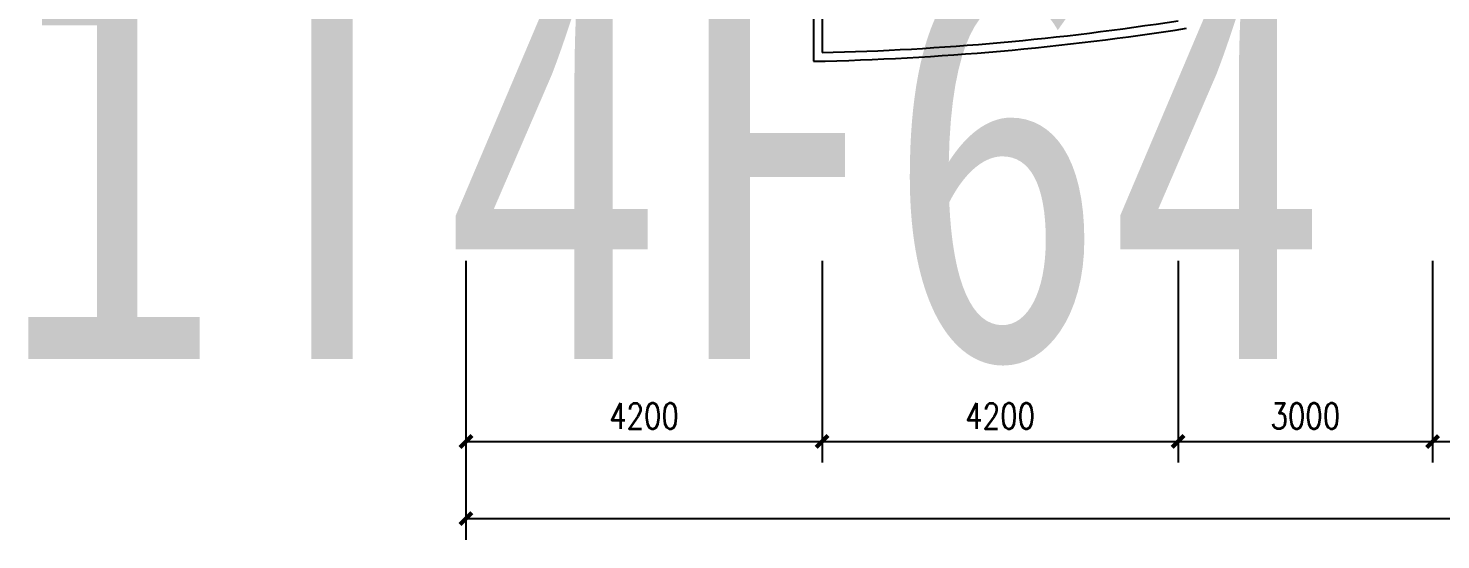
# Model space of a CAD drawing. Header units: millimetres. Extents: x 921 to 48431, y 453 to 41754.
# Drawn here: x 921 to 17580, y 453 to 6489 of the extents above; entities that cross this region are included whole.
import ezdxf

# ---------------------------------------------------------------- set-up
doc = ezdxf.new("R2010")
doc.units = ezdxf.units.MM
for name, color, linetype in [('3', 7, 'Continuous'), ('PUB_TEXT', 7, 'Continuous'), ('PUB_WINDW', 7, 'Continuous'), ('WINDOW', 2, 'Continuous')]:
    doc.layers.add(name, color=color, linetype=linetype)
doc.styles.add('-宋体', font='SimSun.ttf', dxfattribs={"width": 0.8})
doc.styles.add('DIM_FONT', font='SIMPLEX', dxfattribs={"width": 0.8})
doc.dimstyles.new('NORMAL', dxfattribs={"dimscale": 2, "dimtxt": 300, "dimasz": 1, "dimexe": 250, "dimexo": 300, "dimgap": 0.09, "dimtad": 1, "dimtoh": 1, "dimdec": 0, "dimzin": 0, "dimdsep": 46, "dimtxsty": 'DIM_FONT', "dimcen": 0.09, "dimadec": 0, "dimazin": 0, "dimtfac": 1, "dimtdec": 0, "dimtix": 1, "dimtofl": 0, "dimtmove": 2, "dimatfit": 3, "dimfxl": 1, "dimtolj": 1, "dimtzin": 0, "dimarcsym": 0})

# ---------------------------------------------------------------- blocks, each defined once
blk = doc.blocks.new('_DIMX')
at = {"const_width": 50}
blk.add_lwpolyline([(-70, -70), (70, 70)], dxfattribs=at)
blk = doc.blocks.new('*D76')
at = {"color": 4, "linetype": 'ByBlock', "transparency": 16777216}
for p, q in [((554845, -332279), (554845, -335569)), ((590845, -332279), (590845, -335569)), ((554846, -335319), (590844, -335319))]:
    blk.add_line(p, q, dxfattribs=at)
at = {"layer": 'DEFPOINTS', "color": 0, "linetype": 'ByBlock', "transparency": 16777216}
for p in [(554845, -331979), (590845, -331979), (590845, -335319)]:
    blk.add_point(p, dxfattribs=at)
at = {"color": 4, "linetype": 'ByBlock', "transparency": 16777216, "rotation": 180}
blk.add_blockref('_DIMX', (554845, -335319), dxfattribs=at)
at = {"color": 4, "linetype": 'ByBlock', "transparency": 16777216}
blk.add_blockref('_DIMX', (590845, -335319), dxfattribs=at)
at = {"color": 7, "linetype": 'ByBlock', "transparency": 16777216, "insert": (572845, -335019), "char_height": 300, "attachment_point": 5, "style": 'DIM_FONT'}
blk.add_mtext('\\A1;36000', dxfattribs=at)
blk = doc.blocks.new('*D59')
at = {"color": 4, "linetype": 'ByBlock', "transparency": 16777216}
for p, q in [((566245, -332279), (566245, -334659)), ((569245, -332279), (569245, -334659)), ((566246, -334409), (569244, -334409))]:
    blk.add_line(p, q, dxfattribs=at)
at = {"layer": 'DEFPOINTS', "color": 0, "linetype": 'ByBlock', "transparency": 16777216}
for p in [(566245, -331979), (569245, -331979), (569245, -334409)]:
    blk.add_point(p, dxfattribs=at)
at = {"color": 4, "linetype": 'ByBlock', "transparency": 16777216, "rotation": 180}
blk.add_blockref('_DIMX', (566245, -334409), dxfattribs=at)
at = {"color": 4, "linetype": 'ByBlock', "transparency": 16777216}
blk.add_blockref('_DIMX', (569245, -334409), dxfattribs=at)
at = {"color": 7, "linetype": 'ByBlock', "transparency": 16777216, "insert": (567745, -334109), "char_height": 300, "attachment_point": 5, "style": 'DIM_FONT'}
blk.add_mtext('\\A1;3000', dxfattribs=at)
blk = doc.blocks.new('*D86')
at = {"color": 4, "linetype": 'ByBlock', "transparency": 16777216}
for p, q in [((554845, -332279), (554845, -334659)), ((559045, -332279), (559045, -334659)), ((554846, -334409), (559044, -334409))]:
    blk.add_line(p, q, dxfattribs=at)
at = {"layer": 'DEFPOINTS', "color": 0, "linetype": 'ByBlock', "transparency": 16777216}
for p in [(554845, -331979), (559045, -331979), (559045, -334409)]:
    blk.add_point(p, dxfattribs=at)
at = {"color": 4, "linetype": 'ByBlock', "transparency": 16777216, "rotation": 180}
blk.add_blockref('_DIMX', (554845, -334409), dxfattribs=at)
at = {"color": 4, "linetype": 'ByBlock', "transparency": 16777216}
blk.add_blockref('_DIMX', (559045, -334409), dxfattribs=at)
at = {"color": 7, "linetype": 'ByBlock', "transparency": 16777216, "insert": (556945, -334109), "char_height": 300, "attachment_point": 5, "style": 'DIM_FONT'}
blk.add_mtext('\\A1;4200', dxfattribs=at)
blk = doc.blocks.new('*D85')
at = {"color": 4, "linetype": 'ByBlock', "transparency": 16777216}
for p, q in [((559045, -332279), (559045, -334659)), ((563245, -332279), (563245, -334659)), ((559046, -334409), (563244, -334409))]:
    blk.add_line(p, q, dxfattribs=at)
at = {"layer": 'DEFPOINTS', "color": 0, "linetype": 'ByBlock', "transparency": 16777216}
for p in [(559045, -331979), (563245, -331979), (563245, -334409)]:
    blk.add_point(p, dxfattribs=at)
at = {"color": 4, "linetype": 'ByBlock', "transparency": 16777216, "rotation": 180}
blk.add_blockref('_DIMX', (559045, -334409), dxfattribs=at)
at = {"color": 4, "linetype": 'ByBlock', "transparency": 16777216}
blk.add_blockref('_DIMX', (563245, -334409), dxfattribs=at)
at = {"color": 7, "linetype": 'ByBlock', "transparency": 16777216, "insert": (561145, -334109), "char_height": 300, "attachment_point": 5, "style": 'DIM_FONT'}
blk.add_mtext('\\A1;4200', dxfattribs=at)
blk = doc.blocks.new('*D84')
at = {"color": 4, "linetype": 'ByBlock', "transparency": 16777216}
for p, q in [((563245, -332279), (563245, -334659)), ((566245, -332279), (566245, -334659)), ((563246, -334409), (566244, -334409))]:
    blk.add_line(p, q, dxfattribs=at)
at = {"layer": 'DEFPOINTS', "color": 0, "linetype": 'ByBlock', "transparency": 16777216}
for p in [(563245, -331979), (566245, -331979), (566245, -334409)]:
    blk.add_point(p, dxfattribs=at)
at = {"color": 4, "linetype": 'ByBlock', "transparency": 16777216, "rotation": 180}
blk.add_blockref('_DIMX', (563245, -334409), dxfattribs=at)
at = {"color": 4, "linetype": 'ByBlock', "transparency": 16777216}
blk.add_blockref('_DIMX', (566245, -334409), dxfattribs=at)
at = {"color": 7, "linetype": 'ByBlock', "transparency": 16777216, "insert": (564745, -334109), "char_height": 300, "attachment_point": 5, "style": 'DIM_FONT'}
blk.add_mtext('\\A1;3000', dxfattribs=at)
blk = doc.blocks.new('1T4F64')
at = {"layer": '3'}
for p, q in [((-2450.8, -26845.9), (-2450.8, -28269.1)), ((-2350.8, -26845.9), (-2350.8, -28166.6))]:
    blk.add_line(p, q, dxfattribs=at)
for centre, radius, start, end in [((-3125.8, 4060.6), 32236.5, 271.37754, 278.87778), ((-3120.3, 4265.6), 32541.5, 271.17874, 278.96223)]:
    blk.add_arc(centre, radius, start, end, dxfattribs=at)
dim = blk.add_linear_dim(base=(7849.2, -32754.9), p1=(4849.2, -30324.9), p2=(7849.2, -30324.9), dimstyle='NORMAL', dxfattribs=at)
dim.commit()
dim.dimension.update_dxf_attribs({"geometry": '*D59', "text_midpoint": (6349.2, -32454.9), "insert": (-561395.4, 301653.9)})
at = {"layer": 'WINDOW'}
for base, p1, p2, picture, middle in [((29449.2, -33665), (-6550.8, -30324.9), (29449.2, -30324.9), '*D76', (11449.2, -33365)), ((-2350.8, -32754.9), (-6550.8, -30324.9), (-2350.8, -30324.9), '*D86', (-4450.8, -32454.9)), ((1849.2, -32754.9), (-2350.8, -30324.9), (1849.2, -30324.9), '*D85', (-250.8, -32454.9)), ((4849.2, -32754.9), (1849.2, -30324.9), (4849.2, -30324.9), '*D84', (3349.2, -32454.9))]:
    dim = blk.add_linear_dim(base=base, p1=p1, p2=p2, dimstyle='NORMAL', dxfattribs=at)
    dim.commit()
    dim.dimension.update_dxf_attribs({"geometry": picture, "text_midpoint": middle, "insert": (-561395.4, 301653.9)})

msp = doc.modelspace()

# ---------------------------------------------------------------- block references
at = {"layer": 'PUB_WINDW'}
msp.add_blockref('1T4F64', (12634, 34368), dxfattribs=at)

# ---------------------------------------------------------------- texts
at = {"layer": 'PUB_TEXT', "style": '-宋体', "width": 0.8}
msp.add_text('1T4F64', height=4800, dxfattribs=at).set_placement((582, 2587))

doc.saveas('drawing.dxf')
